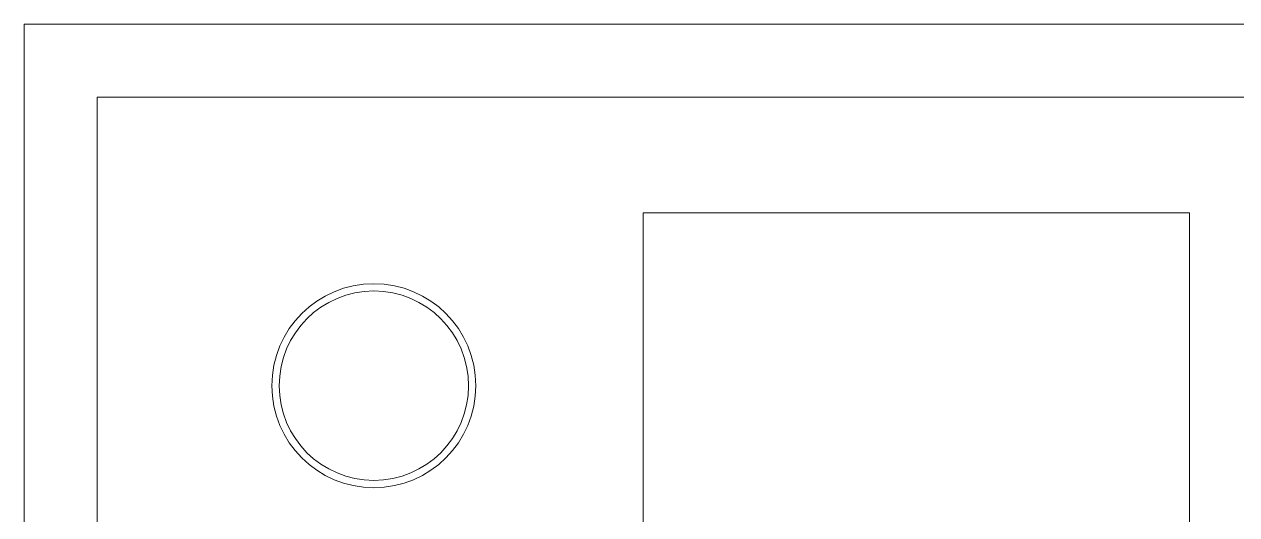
# Model space of a CAD drawing. Header units: millimetres. Extents: x -2143172 to 5255, y -610845 to 279739.
# Drawn here: x -1234491 to -1232826, y -23088 to -22415 of the extents above; entities that cross this region are included whole.
import ezdxf

# ---------------------------------------------------------------- set-up
doc = ezdxf.new("R2010")
doc.units = ezdxf.units.MM
doc.header["$LTSCALE"] = 30
doc.layers.get('0').update_dxf_attribs({"lineweight": 5})
doc.layers.add('LOADING', color=163, linetype='Continuous', lineweight=5)
doc.layers.add('Walls', color=32, linetype='Continuous', lineweight=5)

# ---------------------------------------------------------------- blocks, each defined once
blk = doc.blocks.new('WM00001-P')
blk.add_circle((0, 0), 0.14)
at = {"color": 8}
blk.add_circle((0, 0), 0.13, dxfattribs=at)

msp = doc.modelspace()

# ---------------------------------------------------------------- linework, layer by layer
at = {"layer": 'LOADING', "elevation": -0.1}
msp.add_lwpolyline([(-1233640.9, -24173.6), (-1232890.9, -24173.6), (-1232890.9, -22673.6), (-1233640.9, -22673.6)], close=True, dxfattribs=at)
at = {"layer": 'Walls'}
for p, q in [((-1226490.9, -22414.7), (-1234490.9, -22414.7)), ((-1234490.9, -22414.7), (-1234490.9, -24184.7)), ((-1230890.9, -22514.7), (-1234390.9, -22514.7)), ((-1234390.9, -22514.7), (-1234390.9, -24184.7))]:
    msp.add_line(p, q, dxfattribs=at)

# ---------------------------------------------------------------- block references
at = {"layer": 'LOADING', "extrusion": (2.25644e-18, -2.24019e-05, -1), "xscale": -1000, "yscale": 1000, "zscale": 1000, "rotation": 90}
msp.add_blockref('WM00001-P', (1234010.8, -22910.8, 0.6), dxfattribs=at)

doc.saveas('drawing.dxf')
